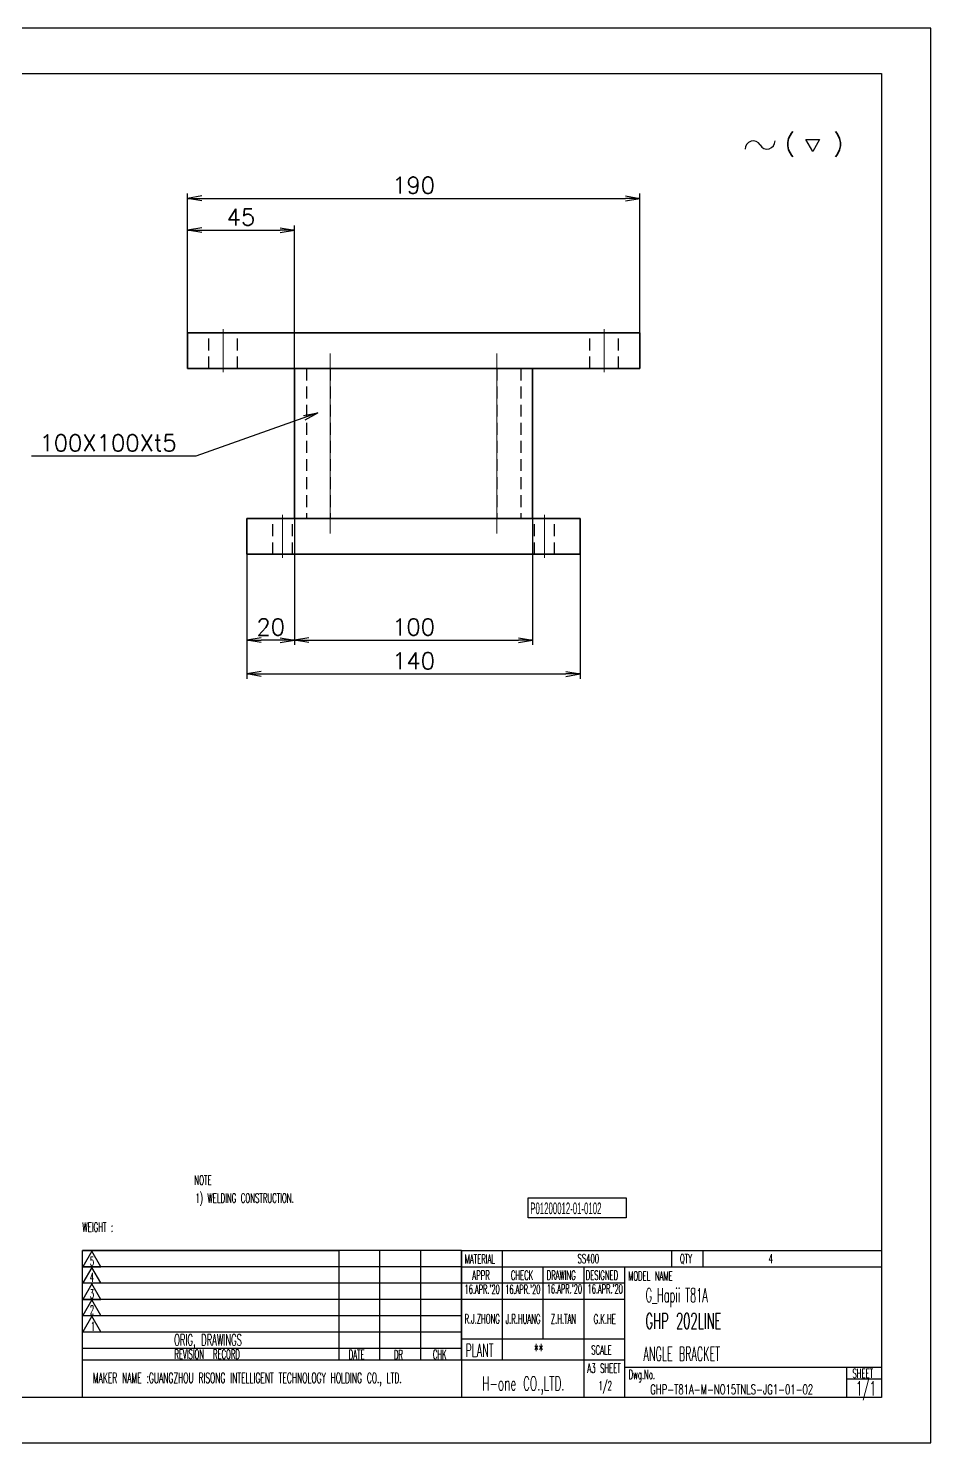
# Model space of a CAD drawing. Header units: millimetres. Extents: x -10155 to 20189, y -25550 to -22580.
# Drawn here: x -1823 to -1444, y -25548 to -24954 of the extents above; entities that cross this region are included whole.
import ezdxf
from ezdxf.enums import TextEntityAlignment as Align

# ---------------------------------------------------------------- set-up
doc = ezdxf.new("R2010")
doc.units = ezdxf.units.MM
doc.linetypes.add('CENTER-HOKUTO', pattern=[23, 20, -1, 1, -1])
doc.linetypes.add('HIDDEN-HOKUTO', pattern=[3.8, 2.5, -1.3])
doc.layers.add('AM_7', color=2, linetype='CENTER-HOKUTO', lineweight=30)
doc.layers.add('AM_HID', color=1, linetype='HIDDEN-HOKUTO', lineweight=25)
doc.layers.add('title_frame', color=7, linetype='Continuous')
doc.layers.add('word_dim', color=253, linetype='Continuous')
doc.styles.add('MX_NOTE_STANDARD', font='txt.shx', dxfattribs={"bigfont": 'bigfont.shx'})
doc.styles.get("Standard").update_dxf_attribs({"font": 'romans.shx', "bigfont": 'bigfont.shx'})
doc.dimstyles.new('RS1-2', dxfattribs={"dimscale": 2, "dimtxt": 3.5, "dimasz": 3, "dimexe": 1, "dimexo": 0, "dimgap": 1, "dimtad": 3, "dimdsep": 46, "dimtxsty": 'Standard', "dimblk1": 'OPEN', "dimblk2": 'OPEN', "dimsah": 1, "dimcen": 0, "dimclrd": 256, "dimclre": 256, "dimclrt": 3, "dimazin": 2, "dimtfac": 1, "dimtmove": 0, "dimatfit": 3, "dimldrblk": 'OPEN', "dimfxl": 0, "dimtolj": 1, "dimtzin": 0, "dimarcsym": 0})
doc.dimstyles.new('STANDARD1-2', dxfattribs={"dimscale": 2, "dimtxt": 3.5, "dimasz": 3, "dimexe": 1, "dimexo": 0, "dimgap": 1, "dimtad": 3, "dimdsep": 46, "dimtxsty": 'Standard', "dimblk1": 'OPEN', "dimblk2": 'OPEN', "dimsah": 1, "dimcen": 0, "dimclrd": 256, "dimclre": 256, "dimclrt": 3, "dimazin": 2, "dimtfac": 1, "dimtmove": 0, "dimatfit": 3, "dimldrblk": 'OPEN', "dimfxl": 0, "dimtolj": 1, "dimlwd": 25, "dimlwe": 25, "dimarcsym": 0})

# ---------------------------------------------------------------- blocks, each defined once
blk = doc.blocks.new('shiage0')
at = {"layer": 'word_dim', "color": 3, "linetype": 'Continuous'}
for centre, start, end in [((1.69, 0), 30, 180), ((4.61, 1.69), 210, 0)]:
    blk.add_arc(centre, 1.69, start, end, dxfattribs=at)
blk = doc.blocks.new('12')
at = {"layer": 'title_frame', "color": 3, "linetype": 'Continuous'}
blk.add_lwpolyline([(20.46, 3.03), (19.01, 5.53), (21.9, 5.53)], close=True, dxfattribs=at)
blk.add_blockref('shiage0', (6.23, 3.56), dxfattribs=at)
blk.add_text('(   )', height=3.5, dxfattribs=at).set_placement((14.64, 3.08))
blk = doc.blocks.new('_Open')
at = {"color": 0, "lineweight": -2}
for p, q in [((-1, 0.167), (0, 0)), ((-1, -0.167), (0, 0)), ((0, 0), (-1, 0))]:
    blk.add_line(p, q, dxfattribs=at)
blk = doc.blocks.new('*D193')
at = {"layer": 'DEFPOINTS', "color": 0, "ltscale": 2}
for p in [(-1565.9, -25024.96), (-1755.9, -25081.43), (-1565.9, -25081.43)]:
    blk.add_point(p, dxfattribs=at)
at = {"layer": 'word_dim', "lineweight": 25, "ltscale": 2}
for p, q in [((-1755.9, -25081.43), (-1755.9, -25022.96)), ((-1749.9, -25024.96), (-1571.9, -25024.96)), ((-1565.9, -25081.43), (-1565.9, -25022.96))]:
    blk.add_line(p, q, dxfattribs=at)
at = {"layer": 'word_dim', "lineweight": 25, "ltscale": 2, "xscale": 6, "yscale": 6, "zscale": 6, "rotation": 180}
blk.add_blockref('_Open', (-1755.9, -25024.96), dxfattribs=at)
at = {"layer": 'word_dim', "lineweight": 25, "ltscale": 2, "xscale": 6, "yscale": 6, "zscale": 6}
blk.add_blockref('_Open', (-1565.9, -25024.96), dxfattribs=at)
at = {"layer": 'word_dim', "color": 3, "ltscale": 2, "insert": (-1660.9, -25019.46), "char_height": 7, "attachment_point": 5}
blk.add_mtext('\\A1;190', dxfattribs=at)
blk = doc.blocks.new('*D194')
at = {"layer": 'DEFPOINTS', "color": 0, "ltscale": 2}
for p in [(-1730.9, -25174.43), (-1590.9, -25174.43), (-1590.9, -25224.69)]:
    blk.add_point(p, dxfattribs=at)
at = {"layer": 'word_dim', "lineweight": 25, "ltscale": 2}
for p, q in [((-1730.9, -25174.43), (-1730.9, -25226.69)), ((-1590.9, -25174.43), (-1590.9, -25226.69)), ((-1724.9, -25224.69), (-1596.9, -25224.69))]:
    blk.add_line(p, q, dxfattribs=at)
at = {"layer": 'word_dim', "lineweight": 25, "ltscale": 2, "xscale": 6, "yscale": 6, "zscale": 6, "rotation": 180}
blk.add_blockref('_Open', (-1730.9, -25224.69), dxfattribs=at)
at = {"layer": 'word_dim', "lineweight": 25, "ltscale": 2, "xscale": 6, "yscale": 6, "zscale": 6}
blk.add_blockref('_Open', (-1590.9, -25224.69), dxfattribs=at)
at = {"layer": 'word_dim', "color": 3, "ltscale": 2, "insert": (-1660.9, -25219.19), "char_height": 7, "attachment_point": 5}
blk.add_mtext('\\A1;140', dxfattribs=at)
blk = doc.blocks.new('*D195')
at = {"layer": 'DEFPOINTS', "color": 0, "ltscale": 2}
for p in [(-1710.9, -25159.43), (-1730.9, -25174.43), (-1730.9, -25210.47)]:
    blk.add_point(p, dxfattribs=at)
at = {"layer": 'word_dim', "lineweight": 25, "ltscale": 2}
for p, q in [((-1710.9, -25159.43), (-1710.9, -25212.47)), ((-1730.9, -25174.43), (-1730.9, -25212.47)), ((-1716.9, -25210.47), (-1724.9, -25210.47))]:
    blk.add_line(p, q, dxfattribs=at)
at = {"layer": 'word_dim', "lineweight": 25, "ltscale": 2, "xscale": 6, "yscale": 6, "zscale": 6, "rotation": 180}
blk.add_blockref('_Open', (-1730.9, -25210.47), dxfattribs=at)
at = {"layer": 'word_dim', "lineweight": 25, "ltscale": 2, "xscale": 6, "yscale": 6, "zscale": 6}
blk.add_blockref('_Open', (-1710.9, -25210.47), dxfattribs=at)
at = {"layer": 'word_dim', "color": 3, "ltscale": 2, "insert": (-1720.9, -25204.97), "char_height": 7, "attachment_point": 5}
blk.add_mtext('\\A1;20', dxfattribs=at)
blk = doc.blocks.new('*D196')
at = {"layer": 'DEFPOINTS', "color": 0, "ltscale": 2}
for p in [(-1710.9, -25038.32), (-1755.9, -25081.43), (-1710.9, -25096.43)]:
    blk.add_point(p, dxfattribs=at)
at = {"layer": 'word_dim', "lineweight": 25, "ltscale": 2}
for p, q in [((-1755.9, -25081.43), (-1755.9, -25036.32)), ((-1710.9, -25096.43), (-1710.9, -25036.32)), ((-1749.9, -25038.32), (-1716.9, -25038.32))]:
    blk.add_line(p, q, dxfattribs=at)
at = {"layer": 'word_dim', "lineweight": 25, "ltscale": 2, "xscale": 6, "yscale": 6, "zscale": 6, "rotation": 180}
blk.add_blockref('_Open', (-1755.9, -25038.32), dxfattribs=at)
at = {"layer": 'word_dim', "lineweight": 25, "ltscale": 2, "xscale": 6, "yscale": 6, "zscale": 6}
blk.add_blockref('_Open', (-1710.9, -25038.32), dxfattribs=at)
at = {"layer": 'word_dim', "color": 3, "ltscale": 2, "insert": (-1733.4, -25032.82), "char_height": 7, "attachment_point": 5}
blk.add_mtext('\\A1;45', dxfattribs=at)
blk = doc.blocks.new('*D207')
at = {"layer": 'DEFPOINTS', "color": 0, "linetype": 'Continuous', "ltscale": 2}
for p in [(-1710.9, -25159.43), (-1610.9, -25159.43), (-1610.9, -25210.47)]:
    blk.add_point(p, dxfattribs=at)
at = {"layer": 'word_dim', "linetype": 'Continuous', "lineweight": -2, "ltscale": 2}
for p, q in [((-1710.9, -25159.43), (-1710.9, -25212.47)), ((-1610.9, -25159.43), (-1610.9, -25212.47)), ((-1704.9, -25210.47), (-1616.9, -25210.47))]:
    blk.add_line(p, q, dxfattribs=at)
at = {"layer": 'word_dim', "linetype": 'Continuous', "lineweight": -2, "ltscale": 2, "xscale": 6, "yscale": 6, "zscale": 6, "rotation": 180}
blk.add_blockref('_Open', (-1710.9, -25210.47), dxfattribs=at)
at = {"layer": 'word_dim', "linetype": 'Continuous', "lineweight": -2, "ltscale": 2, "xscale": 6, "yscale": 6, "zscale": 6}
blk.add_blockref('_Open', (-1610.9, -25210.47), dxfattribs=at)
at = {"layer": 'word_dim', "color": 3, "linetype": 'Continuous', "ltscale": 2, "insert": (-1660.9, -25204.97), "char_height": 7, "attachment_point": 5}
blk.add_mtext('\\A1;100', dxfattribs=at)

msp = doc.modelspace()

# ---------------------------------------------------------------- linework, layer by layer
at = {"color": 7, "lineweight": 35}
for p, q in [((-1565.9, -25081.433), (-1755.9, -25081.433)), ((-1755.9, -25096.433), (-1565.9, -25096.433)), ((-1710.9, -25096.433), (-1710.9, -25159.433)), ((-1610.9, -25096.433), (-1610.9, -25159.433)), ((-1590.9, -25159.433), (-1730.9, -25159.433)), ((-1625.9, -25159.433), (-1695.9, -25159.433)), ((-1590.9, -25174.433), (-1730.9, -25174.433))]:
    msp.add_line(p, q, dxfattribs=at)
at = {"color": 7, "lineweight": 35, "ltscale": 0.375}
for p, q in [((-1755.9, -25096.433), (-1755.9, -25081.433)), ((-1565.9, -25096.433), (-1565.9, -25081.433)), ((-1730.9, -25159.433), (-1730.9, -25174.433)), ((-1590.9, -25159.433), (-1590.9, -25174.433))]:
    msp.add_line(p, q, dxfattribs=at)
at = {"color": 7, "lineweight": 13}
for p, q in [((-1695.9, -25096.433), (-1695.9, -25159.433)), ((-1625.9, -25096.433), (-1625.9, -25159.433))]:
    msp.add_line(p, q, dxfattribs=at)
at = {"color": 7, "lineweight": 35, "ltscale": 0.109833}
for p, q in [((-1710.9, -25159.433), (-1706.507, -25159.433)), ((-1615.294, -25159.433), (-1610.9, -25159.433))]:
    msp.add_line(p, q, dxfattribs=at)
at = {"color": 7, "lineweight": 35, "ltscale": 0.265167}
for p, q in [((-1706.507, -25159.433), (-1695.9, -25159.433)), ((-1625.9, -25159.433), (-1615.294, -25159.433))]:
    msp.add_line(p, q, dxfattribs=at)
at = {"layer": 'AM_7', "lineweight": 13}
for p, q in [((-1740.9, -25097.933), (-1740.9, -25079.933)), ((-1580.9, -25097.933), (-1580.9, -25079.933)), ((-1695.9, -25090.133), (-1695.9, -25165.734)), ((-1625.9, -25090.133), (-1625.9, -25165.734)), ((-1715.9, -25175.933), (-1715.9, -25157.933)), ((-1605.9, -25175.933), (-1605.9, -25157.933))]:
    msp.add_line(p, q, dxfattribs=at)
at = {"layer": 'AM_HID', "color": 1, "ltscale": 2}
for p, q in [((-1746.9, -25096.433), (-1746.9, -25081.433)), ((-1746.9, -25096.433), (-1746.9, -25081.433)), ((-1734.9, -25096.433), (-1734.9, -25081.433)), ((-1734.9, -25096.433), (-1734.9, -25081.433)), ((-1586.9, -25096.433), (-1586.9, -25081.433)), ((-1586.9, -25096.433), (-1586.9, -25081.433)), ((-1574.9, -25096.433), (-1574.9, -25081.433)), ((-1574.9, -25096.433), (-1574.9, -25081.433)), ((-1710.9, -25096.433), (-1706.507, -25096.433)), ((-1706.507, -25096.433), (-1695.9, -25096.433)), ((-1705.9, -25096.433), (-1705.9, -25159.433)), ((-1625.9, -25096.433), (-1695.9, -25096.433)), ((-1695.9, -25096.433), (-1695.9, -25159.433)), ((-1695.9, -25096.433), (-1695.9, -25159.433)), ((-1695.9, -25096.433), (-1695.9, -25159.433)), ((-1625.9, -25096.433), (-1615.294, -25096.433)), ((-1625.9, -25096.433), (-1625.9, -25159.433)), ((-1625.9, -25096.433), (-1625.9, -25159.433)), ((-1625.9, -25096.433), (-1625.9, -25159.433)), ((-1615.9, -25096.433), (-1615.9, -25159.433)), ((-1615.294, -25096.433), (-1610.9, -25096.433)), ((-1720.088, -25174.433), (-1720.088, -25159.433)), ((-1720.088, -25174.433), (-1720.088, -25159.433)), ((-1711.712, -25174.433), (-1711.712, -25159.433)), ((-1711.712, -25174.433), (-1711.712, -25159.433)), ((-1610.088, -25174.433), (-1610.088, -25159.433)), ((-1610.088, -25174.433), (-1610.088, -25159.433)), ((-1601.712, -25174.433), (-1601.712, -25159.433)), ((-1601.712, -25174.433), (-1601.712, -25159.433))]:
    msp.add_line(p, q, dxfattribs=at)
at = {"layer": 'title_frame'}
for p, q in [((-1612.718, -25444.74), (-1571.662, -25444.74)), ((-1612.718, -25453.141), (-1612.718, -25444.74)), ((-1571.662, -25444.74), (-1571.662, -25453.141)), ((-1571.662, -25453.141), (-1612.718, -25453.141)), ((-1800.024, -25528.61), (-1800.024, -25466.87)), ((-1800.024, -25466.87), (-1692.224, -25466.87)), ((-1640.774, -25466.87), (-1800.024, -25466.87)), ((-1796.063, -25467.112), (-1799.823, -25473.623)), ((-1792.304, -25473.623), (-1796.063, -25467.112)), ((-1692.224, -25512.93), (-1692.224, -25466.87)), ((-1675.074, -25512.93), (-1675.074, -25466.87)), ((-1675.074, -25512.93), (-1675.074, -25466.87)), ((-1657.924, -25512.93), (-1657.924, -25466.87)), ((-1657.924, -25512.93), (-1657.924, -25466.87)), ((-1640.774, -25466.87), (-1640.774, -25473.73)), ((-1640.774, -25466.87), (-1640.774, -25528.61)), ((-1640.774, -25466.87), (-1640.774, -25528.61)), ((-1640.774, -25512.93), (-1640.774, -25466.87)), ((-1640.774, -25466.87), (-1464.374, -25466.87)), ((-1623.624, -25512.93), (-1623.624, -25466.87)), ((-1552.574, -25466.87), (-1552.574, -25473.73)), ((-1539.428, -25466.87), (-1539.428, -25473.73)), ((-1692.224, -25473.73), (-1800.024, -25473.73)), ((-1640.774, -25473.73), (-1800.024, -25473.73)), ((-1799.823, -25473.623), (-1792.304, -25473.623)), ((-1796.063, -25473.928), (-1799.823, -25480.439)), ((-1792.304, -25480.439), (-1796.063, -25473.928)), ((-1640.774, -25473.73), (-1464.374, -25473.73)), ((-1606.474, -25503.921), (-1606.474, -25473.73)), ((-1589.324, -25528.61), (-1589.324, -25473.73)), ((-1572.174, -25528.61), (-1572.174, -25473.73)), ((-1692.224, -25480.59), (-1800.024, -25480.59)), ((-1640.774, -25480.59), (-1800.024, -25480.59)), ((-1799.823, -25480.439), (-1792.304, -25480.439)), ((-1796.063, -25480.845), (-1799.823, -25487.357)), ((-1792.304, -25487.357), (-1796.063, -25480.845)), ((-1572.174, -25480.59), (-1640.774, -25480.59)), ((-1692.224, -25487.45), (-1800.024, -25487.45)), ((-1640.774, -25487.45), (-1800.024, -25487.45)), ((-1799.823, -25487.357), (-1792.304, -25487.357)), ((-1796.063, -25487.535), (-1799.823, -25494.046)), ((-1792.304, -25494.046), (-1796.063, -25487.535)), ((-1572.174, -25487.45), (-1640.774, -25487.45)), ((-1692.224, -25494.31), (-1800.024, -25494.31)), ((-1640.774, -25494.31), (-1800.024, -25494.31)), ((-1799.823, -25494.046), (-1792.304, -25494.046)), ((-1796.063, -25494.453), (-1799.823, -25500.964)), ((-1792.304, -25500.964), (-1796.063, -25494.453)), ((-1692.224, -25501.17), (-1800.024, -25501.17)), ((-1640.774, -25501.17), (-1800.024, -25501.17)), ((-1799.823, -25500.964), (-1792.304, -25500.964)), ((-1640.774, -25503.921), (-1572.174, -25503.921)), ((-1692.224, -25508.03), (-1800.024, -25508.03)), ((-1640.774, -25508.03), (-1800.024, -25508.03)), ((-1640.774, -25512.93), (-1800.024, -25512.93)), ((-1572.174, -25512.93), (-1640.774, -25512.93)), ((-1572.174, -25515.87), (-1464.374, -25515.87)), ((-1479.074, -25515.87), (-1479.074, -25528.61)), ((-1479.074, -25520.77), (-1464.374, -25520.77)), ((-1464.374, -25528.61), (-1572.174, -25528.61))]:
    msp.add_line(p, q, dxfattribs=at)
at = {"layer": 'title_frame', "color": 4}
msp.add_lwpolyline([(-1443.724, -24953.535), (-2283.724, -24953.535), (-2283.724, -25547.535), (-1443.724, -25547.535)], close=True, dxfattribs=at)
at = {"layer": 'title_frame'}
msp.add_lwpolyline([(-2263.074, -24972.46), (-1464.374, -24972.46), (-1464.374, -25528.61), (-2263.074, -25528.61)], close=True, dxfattribs=at)

# ---------------------------------------------------------------- block references
at = {"layer": 'word_dim', "color": 3, "linetype": 'Continuous', "ltscale": 2, "xscale": 2, "yscale": 2, "zscale": 2}
msp.add_blockref('12', (-1534.162, -25011.359), dxfattribs=at)

# ---------------------------------------------------------------- texts
at = {"linetype": 'Continuous', "insert": (-1563.419, -25486.57), "char_height": 6, "width": 101.8, "attachment_point": 4}
msp.add_mtext('{\\W0.5;\\C3;G_Hapii T81A}', dxfattribs=at)
at = {"color": 3, "linetype": 'Continuous', "insert": (-1561.526, -25523.146), "char_height": 4, "width": 92.82843, "attachment_point": 1}
msp.add_mtext('{\\W0.65;GHP-T81A-M-NO15TNLS-JG1-01-02}', dxfattribs=at)
at = {"layer": 'title_frame', "color": 3, "style": 'MX_NOTE_STANDARD'}
for s, height, width, p in [('NOTE', 3.92, 0.545, (-1752.961, -25439.251)), ('1) WELDING CONSTRUCTION.', 3.92, 0.545, (-1752.485, -25446.757)), ('WEIGHT :', 3.92, 0.545, (-1799.975, -25458.978)), ('5', 3.759, 0.545, (-1796.853, -25473.181)), ('MATERIAL', 3.8667, 0.545, (-1639.429, -25472.333)), ('SS400', 3.8667, 0.545, (-1592.027, -25472.166)), ('QTY', 3.8667, 0.545, (-1549.027, -25472.166)), ('4', 3.867, 0.545, (-1511.772, -25472.166)), ('4', 3.759, 0.545, (-1796.853, -25479.997)), ('APPR', 3.8667, 0.545, (-1636.238, -25479.137)), ('CHECK', 3.8667, 0.545, (-1620.046, -25479.137)), ('DRAWING', 3.8667, 0.545, (-1605.007, -25479.137)), ('DESIGNED', 3.8667, 0.545, (-1588.624, -25479.137)), ('MODEL NAME', 3.8667, 0.545, (-1570.767, -25479.432)), ("16.APR.'20", 3.8, 0.5341, (-1639.479, -25484.963)), ("16.APR.'20", 3.8, 0.5341, (-1622.423, -25485.05)), ("16.APR.'20", 3.8, 0.5341, (-1604.957, -25484.831)), ("16.APR.'20", 3.8, 0.5341, (-1587.807, -25484.831)), ('3', 3.759, 0.545, (-1796.853, -25486.915)), ('2', 3.759, 0.545, (-1796.853, -25493.604)), ('GHP 202LINE', 6.6, 0.5341, (-1563.496, -25499.708)), ('1', 3.759, 0.545, (-1796.461, -25500.522)), ('ORIG, DRAWINGS', 4.72595, 0.545, (-1761.476, -25506.733)), ('PLANT', 5.3704, 0.545, (-1639.101, -25511.422)), ('**', 5.3704, 0.545, (-1610.388, -25511.422)), ('REVISION  RECORD', 3.86669, 0.545, (-1761.376, -25512.296)), ('DATE', 3.8667, 0.545, (-1688.149, -25512.455)), ('DR', 3.8667, 0.545, (-1669.161, -25512.476)), ('CHK', 3.8667, 0.545, (-1652.808, -25512.41)), ('SCALE', 3.8667, 0.545, (-1586.272, -25510.541)), ('ANGLE BRACKET', 5.88, 0.5, (-1564.324, -25513.192)), ('MAKER NAME :GUANGZHOU RISONG INTELLIGENT TECHNOLOGY HOLDING CO., LTD.', 4.32, 0.5341, (-1795.576, -25522.478)), ('A3 SHEET', 3.8667, 0.545, (-1587.914, -25518.176)), ('Dwg.No.', 3.8667, 0.545, (-1570.596, -25520.814)), ('SHEET', 3.8667, 0.545, (-1476.594, -25520.355)), ('H-one CO.,LTD.', 5.88, 0.545, (-1632.062, -25525.573)), ('1/2', 3.8667, 0.545, (-1583.211, -25525.535)), ('1/1', 6, 0.5341, (-1475.16, -25527.659))]:
    msp.add_text(s, height=height, dxfattribs=dict(at, width=width)).set_placement(p)
at = {"layer": 'title_frame', "color": 3, "style": 'MX_NOTE_STANDARD', "width": 0.5341}
for s, p in [('R.J.ZHONG', (-1632.11, -25498.701)), ('J.R.HUANG', (-1614.92, -25498.744)), ('Z.H.TAN', (-1597.961, -25498.737)), ('G.K.HE', (-1580.62, -25498.744))]:
    msp.add_text(s, height=3.9456, dxfattribs=at).set_placement(p, align=Align.BOTTOM_CENTER)
at = {"layer": 'title_frame', "color": 3, "insert": (-1611.891, -25446.652), "char_height": 4.9, "width": 8.2214, "attachment_point": 1, "style": 'MX_NOTE_STANDARD'}
msp.add_mtext('{\\f3 of 9 Barcode|b0|i0|c0|p82;\\W0.5;P01200012-\\f3 of 9 Barcode|b0|i0|c134|p82;01-0102}', dxfattribs=at)
at = {"layer": 'word_dim', "color": 3, "ltscale": 2, "insert": (-1760.4, -25131.163), "char_height": 7, "attachment_point": 9}
msp.add_mtext('\\A1;100X100Xt5', dxfattribs=at)

# ---------------------------------------------------------------- dimensions: what is measured, and where the dimension line sits
at = {"layer": 'word_dim', "ltscale": 2}
for base, p1, p2, picture, middle in [((-1565.9, -25024.956), (-1755.9, -25081.433), (-1565.9, -25081.433), '*D193', (-1660.9, -25019.456)), ((-1710.9, -25038.324), (-1755.9, -25081.433), (-1710.9, -25096.433), '*D196', (-1733.4, -25032.824)), ((-1730.9, -25210.469), (-1710.9, -25159.433), (-1730.9, -25174.433), '*D195', (-1720.9, -25204.969)), ((-1590.9, -25224.694), (-1730.9, -25174.433), (-1590.9, -25174.433), '*D194', (-1660.9, -25219.194))]:
    dim = msp.add_linear_dim(base=base, p1=p1, p2=p2, dimstyle='STANDARD1-2', dxfattribs=at)
    dim.commit()
    dim.dimension.update_dxf_attribs({"geometry": picture, "text_midpoint": middle})
at = {"layer": 'word_dim', "linetype": 'Continuous', "ltscale": 2}
dim = msp.add_linear_dim(base=(-1610.9, -25210.469), p1=(-1710.9, -25159.433), p2=(-1610.9, -25159.433), dimstyle='RS1-2', dxfattribs=at)
dim.commit()
dim.dimension.update_dxf_attribs({"geometry": '*D207', "text_midpoint": (-1660.9, -25204.969)})

# ---------------------------------------------------------------- leaders
at = {"layer": 'word_dim', "ltscale": 2, "annotation_type": 0, "has_hookline": 1, "hookline_direction": 1, "text_width": 61}
msp.add_leader([(-1701.143, -25115.033), (-1752.4, -25133.163), (-1758.4, -25133.163)], dimstyle='STANDARD1-2', override={"dimgap": 1, "dimtad": 1}, dxfattribs=at)

doc.saveas('drawing.dxf')
